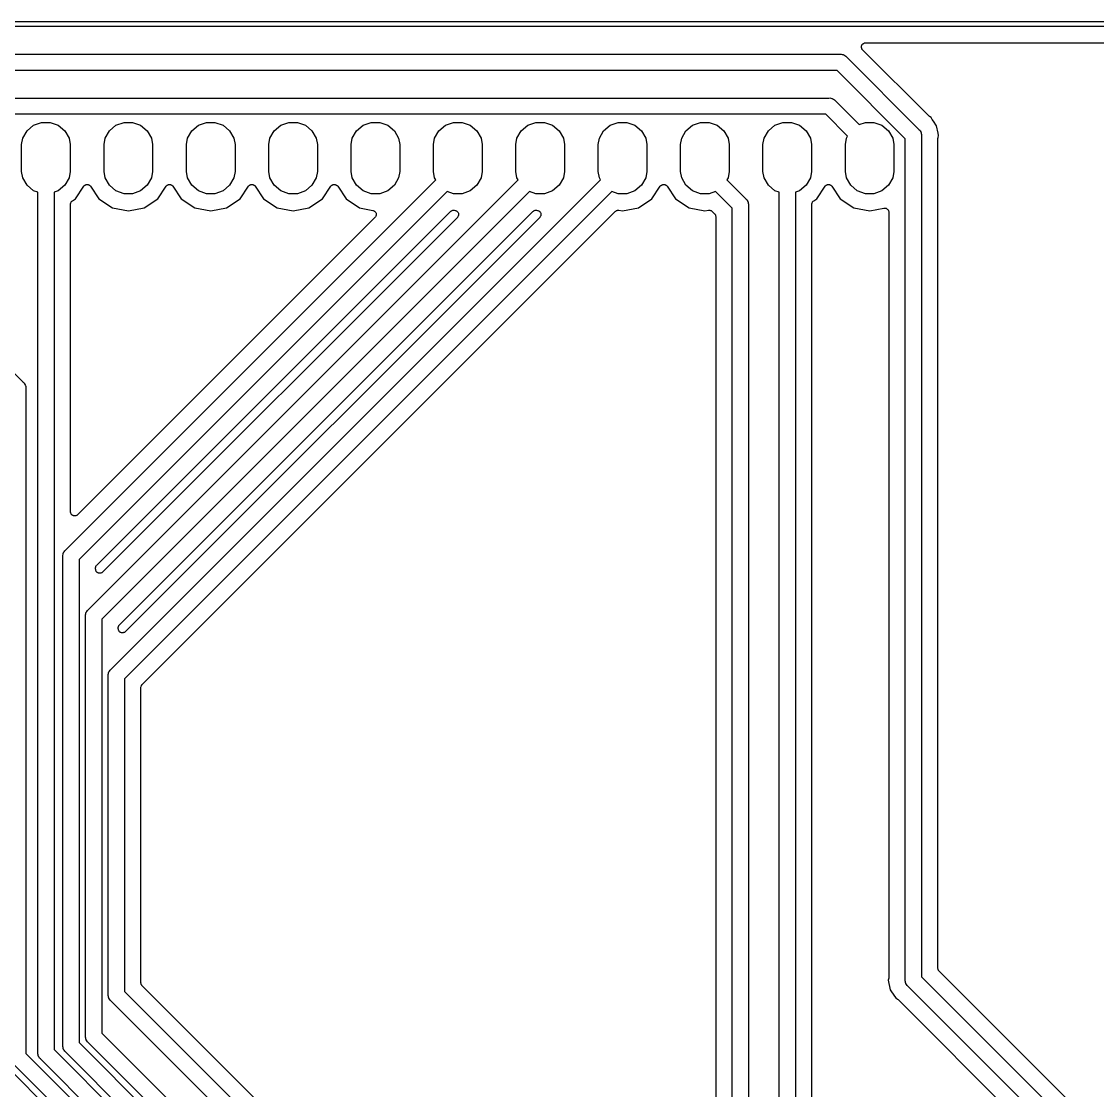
# Model space of a CAD drawing. Extents: x 92.1 to 192.1, y -135.1 to -45.9.
# Drawn here: x 114.99 to 148.17, y -78.9 to -45.92 of the extents above; entities that cross this region are included whole.
import ezdxf

# ---------------------------------------------------------------- set-up
doc = ezdxf.new("R2010")
doc.units = 0
doc.header["$MEASUREMENT"] = 0
doc.layers.add('BLACK', color=7, linetype='CONTINUOUS')

msp = doc.modelspace()

# ---------------------------------------------------------------- linework, layer by layer
at = {"layer": 'BLACK', "linetype": 'CONTINUOUS'}
for p, q in [((92.1934, -45.925), (191.801, -45.925)), ((191.725, -46.075), (92.275, -46.075)), ((140.893, -46.7211), (140.894, -46.7045)), ((140.894, -46.7265), (140.893, -46.7211)), ((140.894, -46.6879), (140.896, -46.6827)), ((140.894, -46.7045), (140.894, -46.6879)), ((140.894, -46.7321), (140.894, -46.7265)), ((140.9, -46.7476), (140.894, -46.7321)), ((140.896, -46.6771), (140.903, -46.6621)), ((140.896, -46.6827), (140.896, -46.6771)), ((140.904, -46.7637), (140.9, -46.7476)), ((140.903, -46.6621), (140.909, -46.6465)), ((140.907, -46.7682), (140.904, -46.7637)), ((140.909, -46.7735), (140.907, -46.7682)), ((140.909, -46.6465), (140.913, -46.6422)), ((140.92, -46.7862), (140.909, -46.7735)), ((140.913, -46.6422), (140.915, -46.6372)), ((140.915, -46.6372), (140.927, -46.6254)), ((140.927, -46.6254), (140.938, -46.6127)), ((140.938, -46.6127), (140.942, -46.6099)), ((140.942, -46.6099), (140.946, -46.606)), ((140.946, -46.606), (140.961, -46.599)), ((140.961, -46.599), (140.976, -46.5907)), ((140.976, -46.5907), (140.981, -46.5897)), ((140.981, -46.5897), (140.986, -46.5873)), ((140.986, -46.5873), (141.003, -46.5859)), ((141.003, -46.5859), (141.019, -46.583)), ((141.019, -46.583), (185.03, -46.583)), ((103.959, -46.9351), (140.232, -46.9351)), ((140.232, -46.9351), (140.265, -46.9322)), ((140.265, -46.9322), (140.297, -46.9408)), ((140.297, -46.9408), (140.329, -46.9465)), ((140.329, -46.9465), (140.339, -46.9521)), ((140.339, -46.9521), (140.35, -46.955)), ((140.35, -46.955), (140.377, -46.974)), ((140.377, -46.974), (140.406, -46.9906)), ((140.406, -46.9906), (140.427, -47.016)), ((140.427, -47.016), (142.663, -49.2519)), ((140.929, -46.7998), (140.92, -46.7862)), ((142.968, -48.8388), (140.929, -46.7998)), ((140.139, -47.4351), (104.052, -47.4351)), ((142.244, -49.54), (140.139, -47.4351)), ((114.467, -48.2851), (139.885, -48.2851)), ((139.885, -48.2851), (139.918, -48.2822)), ((139.918, -48.2822), (139.95, -48.2908)), ((139.95, -48.2908), (139.982, -48.2966)), ((139.982, -48.2966), (139.992, -48.3021)), ((139.992, -48.3021), (140.003, -48.305)), ((140.003, -48.305), (140.03, -48.3241)), ((140.03, -48.3241), (140.059, -48.3406)), ((140.059, -48.3406), (140.08, -48.366)), ((140.08, -48.366), (140.82, -49.1056)), ((139.792, -48.7851), (114.559, -48.7851)), ((115.365, -49.1256), (115.613, -49.0351)), ((115.613, -49.0351), (115.878, -49.0351)), ((115.878, -49.0351), (116.126, -49.1256)), ((117.905, -49.1256), (118.153, -49.0351)), ((118.153, -49.0351), (118.418, -49.0351)), ((118.418, -49.0351), (118.666, -49.1256)), ((120.445, -49.1256), (120.693, -49.0351)), ((120.693, -49.0351), (120.958, -49.0351)), ((120.958, -49.0351), (121.206, -49.1256)), ((122.985, -49.1256), (123.233, -49.0351)), ((123.233, -49.0351), (123.498, -49.0351)), ((123.498, -49.0351), (123.746, -49.1256)), ((125.525, -49.1256), (125.773, -49.0351)), ((125.773, -49.0351), (126.038, -49.0351)), ((126.038, -49.0351), (126.286, -49.1256)), ((128.065, -49.1256), (128.313, -49.0351)), ((128.313, -49.0351), (128.578, -49.0351)), ((128.578, -49.0351), (128.826, -49.1256)), ((130.605, -49.1256), (130.853, -49.0351)), ((130.853, -49.0351), (131.118, -49.0351)), ((131.118, -49.0351), (131.366, -49.1256)), ((133.145, -49.1256), (133.393, -49.0351)), ((133.393, -49.0351), (133.658, -49.0351)), ((133.658, -49.0351), (133.906, -49.1256)), ((135.685, -49.1256), (135.933, -49.0351)), ((135.933, -49.0351), (136.198, -49.0351)), ((136.198, -49.0351), (136.446, -49.1256)), ((138.225, -49.1256), (138.473, -49.0351)), ((138.473, -49.0351), (138.738, -49.0351)), ((138.738, -49.0351), (138.986, -49.1256)), ((140.467, -49.4602), (139.792, -48.7851)), ((140.82, -49.1056), (141.013, -49.0351)), ((141.013, -49.0351), (141.278, -49.0351)), ((141.278, -49.0351), (141.526, -49.1256)), ((142.979, -48.846), (142.968, -48.8388)), ((142.988, -48.8546), (142.979, -48.846)), ((143.04, -48.8899), (142.988, -48.8546)), ((143.076, -48.9428), (143.04, -48.8899)), ((143.115, -49.001), (143.076, -48.9428)), ((143.208, -49.1407), (143.115, -49.001)), ((143.115, -49.001), (143.115, -49.001)), ((115.03, -49.5246), (115.162, -49.2956)), ((115.162, -49.2956), (115.365, -49.1256)), ((116.126, -49.1256), (116.329, -49.2956)), ((116.329, -49.2956), (116.461, -49.5246)), ((117.57, -49.5246), (117.702, -49.2956)), ((117.702, -49.2956), (117.905, -49.1256)), ((118.666, -49.1256), (118.869, -49.2956)), ((118.869, -49.2956), (119.001, -49.5246)), ((120.11, -49.5246), (120.242, -49.2956)), ((120.242, -49.2956), (120.445, -49.1256)), ((121.206, -49.1256), (121.409, -49.2956)), ((121.409, -49.2956), (121.541, -49.5246)), ((122.65, -49.5246), (122.782, -49.2956)), ((122.782, -49.2956), (122.985, -49.1256)), ((123.746, -49.1256), (123.949, -49.2956)), ((123.949, -49.2956), (124.081, -49.5246)), ((125.19, -49.5246), (125.322, -49.2956)), ((125.322, -49.2956), (125.525, -49.1256)), ((126.286, -49.1256), (126.489, -49.2956)), ((126.489, -49.2956), (126.621, -49.5246)), ((127.73, -49.5246), (127.862, -49.2956)), ((127.862, -49.2956), (128.065, -49.1256)), ((128.826, -49.1256), (129.029, -49.2956)), ((129.029, -49.2956), (129.161, -49.5246)), ((130.27, -49.5246), (130.402, -49.2956)), ((130.402, -49.2956), (130.605, -49.1256)), ((131.366, -49.1256), (131.569, -49.2956)), ((131.569, -49.2956), (131.701, -49.5246)), ((132.81, -49.5246), (132.942, -49.2956)), ((132.942, -49.2956), (133.145, -49.1256)), ((133.906, -49.1256), (134.109, -49.2956)), ((134.109, -49.2956), (134.241, -49.5246)), ((135.35, -49.5246), (135.482, -49.2956)), ((135.482, -49.2956), (135.685, -49.1256)), ((136.446, -49.1256), (136.649, -49.2956)), ((136.649, -49.2956), (136.781, -49.5246)), ((137.89, -49.5246), (138.022, -49.2956)), ((138.022, -49.2956), (138.225, -49.1256)), ((138.986, -49.1256), (139.189, -49.2956)), ((139.189, -49.2956), (139.321, -49.5246)), ((141.526, -49.1256), (141.729, -49.2956)), ((141.729, -49.2956), (141.861, -49.5246)), ((142.663, -49.2519), (142.688, -49.2733)), ((142.688, -49.2733), (142.705, -49.302)), ((142.705, -49.302), (142.724, -49.3291)), ((142.724, -49.3291), (142.727, -49.3399)), ((142.727, -49.3399), (142.733, -49.3496)), ((142.733, -49.3496), (142.738, -49.3823)), ((142.738, -49.3823), (142.747, -49.4143)), ((142.747, -49.4143), (142.744, -49.4473)), ((143.254, -49.374), (143.208, -49.1407)), ((143.267, -49.4364), (143.254, -49.374)), ((143.254, -49.374), (143.254, -49.374)), ((143.254, -49.4988), (143.267, -49.4364)), ((114.996, -49.7195), (115.03, -49.5246)), ((114.996, -50.5507), (114.996, -49.7195)), ((116.461, -49.5246), (116.496, -49.7195)), ((116.496, -49.7195), (116.496, -50.5507)), ((117.536, -49.7195), (117.57, -49.5246)), ((117.536, -50.5507), (117.536, -49.7195)), ((119.001, -49.5246), (119.036, -49.7195)), ((119.036, -49.7195), (119.036, -50.5507)), ((120.076, -49.7195), (120.11, -49.5246)), ((120.076, -50.5507), (120.076, -49.7195)), ((121.541, -49.5246), (121.576, -49.7195)), ((121.576, -49.7195), (121.576, -50.5507)), ((122.616, -49.7195), (122.65, -49.5246)), ((122.616, -50.5507), (122.616, -49.7195)), ((124.081, -49.5246), (124.116, -49.7195)), ((124.116, -49.7195), (124.116, -50.5507)), ((125.156, -49.7195), (125.19, -49.5246)), ((125.156, -50.5507), (125.156, -49.7195)), ((126.621, -49.5246), (126.656, -49.7195)), ((126.656, -49.7195), (126.656, -50.5507)), ((127.696, -49.7195), (127.73, -49.5246)), ((127.696, -50.5507), (127.696, -49.7195)), ((129.161, -49.5246), (129.196, -49.7195)), ((129.196, -49.7195), (129.196, -50.5507)), ((130.236, -49.7195), (130.27, -49.5246)), ((130.236, -50.5507), (130.236, -49.7195)), ((131.701, -49.5246), (131.736, -49.7195)), ((131.736, -49.7195), (131.736, -50.5507)), ((132.776, -49.7195), (132.81, -49.5246)), ((132.776, -50.5507), (132.776, -49.7195)), ((134.241, -49.5246), (134.276, -49.7195)), ((134.276, -49.7195), (134.276, -50.5507)), ((135.316, -49.7195), (135.35, -49.5246)), ((135.316, -50.5507), (135.316, -49.7195)), ((136.781, -49.5246), (136.816, -49.7195)), ((136.816, -49.7195), (136.816, -50.5507)), ((137.856, -49.7195), (137.89, -49.5246)), ((137.856, -50.5507), (137.856, -49.7195)), ((139.321, -49.5246), (139.356, -49.7195)), ((139.356, -49.7195), (139.356, -50.5507)), ((140.396, -49.7195), (140.43, -49.5246)), ((140.396, -50.5507), (140.396, -49.7195)), ((140.43, -49.5246), (140.467, -49.4602)), ((141.861, -49.5246), (141.896, -49.7195)), ((141.896, -49.7195), (141.896, -50.5507)), ((142.244, -75.4831), (142.244, -49.54)), ((142.744, -49.4473), (142.744, -75.3904)), ((143.252, -49.5236), (143.254, -49.5113)), ((143.252, -75.1274), (143.252, -49.5236)), ((143.254, -49.5113), (143.254, -49.4988)), ((115.03, -50.7456), (114.996, -50.5507)), ((115.162, -50.9746), (115.03, -50.7456)), ((116.461, -50.7456), (116.329, -50.9746)), ((116.496, -50.5507), (116.461, -50.7456)), ((117.57, -50.7456), (117.536, -50.5507)), ((117.702, -50.9746), (117.57, -50.7456)), ((119.001, -50.7456), (118.869, -50.9746)), ((119.036, -50.5507), (119.001, -50.7456)), ((120.11, -50.7456), (120.076, -50.5507)), ((120.242, -50.9746), (120.11, -50.7456)), ((121.541, -50.7456), (121.409, -50.9746)), ((121.576, -50.5507), (121.541, -50.7456)), ((122.65, -50.7456), (122.616, -50.5507)), ((122.782, -50.9746), (122.65, -50.7456)), ((124.081, -50.7456), (123.949, -50.9746)), ((124.116, -50.5507), (124.081, -50.7456)), ((125.19, -50.7456), (125.156, -50.5507)), ((125.322, -50.9746), (125.19, -50.7456)), ((126.621, -50.7456), (126.489, -50.9746)), ((126.656, -50.5507), (126.621, -50.7456)), ((127.73, -50.7456), (127.696, -50.5507)), ((127.767, -50.81), (127.73, -50.7456)), ((129.161, -50.7456), (129.029, -50.9746)), ((129.196, -50.5507), (129.161, -50.7456)), ((130.27, -50.7456), (130.236, -50.5507)), ((130.307, -50.81), (130.27, -50.7456)), ((131.701, -50.7456), (131.569, -50.9746)), ((131.736, -50.5507), (131.701, -50.7456)), ((132.81, -50.7456), (132.776, -50.5507)), ((132.847, -50.81), (132.81, -50.7456)), ((134.241, -50.7456), (134.109, -50.9746)), ((134.276, -50.5507), (134.241, -50.7456)), ((135.35, -50.7456), (135.316, -50.5507)), ((135.482, -50.9746), (135.35, -50.7456)), ((136.781, -50.7456), (136.744, -50.81)), ((136.816, -50.5507), (136.781, -50.7456)), ((137.89, -50.7456), (137.856, -50.5507)), ((138.022, -50.9746), (137.89, -50.7456)), ((139.321, -50.7456), (139.189, -50.9746)), ((139.356, -50.5507), (139.321, -50.7456)), ((140.43, -50.7456), (140.396, -50.5507)), ((140.562, -50.9746), (140.43, -50.7456)), ((141.861, -50.7456), (141.729, -50.9746)), ((141.896, -50.5507), (141.861, -50.7456)), ((108.804, -50.81), (115.045, -57.051)), ((115.365, -51.1446), (115.162, -50.9746)), ((116.329, -50.9746), (116.126, -51.1446)), ((116.349, -62.2282), (127.767, -50.81)), ((116.653, -51.3921), (116.91, -51.0068)), ((116.91, -51.0068), (116.92, -50.9968)), ((116.92, -50.9968), (116.928, -50.9856)), ((116.928, -50.9856), (116.935, -50.981)), ((116.935, -50.981), (116.941, -50.9749)), ((116.941, -50.9749), (116.953, -50.9688)), ((116.953, -50.9688), (116.964, -50.9611)), ((116.964, -50.9611), (116.973, -50.9591)), ((116.973, -50.9591), (116.98, -50.9554)), ((116.98, -50.9554), (116.994, -50.9539)), ((116.994, -50.9539), (117.007, -50.9506)), ((117.007, -50.9506), (117.016, -50.9515)), ((117.016, -50.9515), (117.024, -50.9506)), ((117.024, -50.9506), (117.037, -50.9539)), ((117.037, -50.9539), (117.051, -50.9554)), ((117.049, -64.0682), (130.307, -50.81)), ((117.051, -50.9554), (117.059, -50.9591)), ((117.059, -50.9591), (117.067, -50.9611)), ((117.067, -50.9611), (117.078, -50.9688)), ((117.078, -50.9688), (117.091, -50.9749)), ((117.091, -50.9749), (117.096, -50.981)), ((117.096, -50.981), (117.103, -50.9856)), ((117.103, -50.9856), (117.112, -50.9968)), ((117.112, -50.9968), (117.121, -51.0068)), ((117.121, -51.0068), (117.379, -51.3921)), ((117.905, -51.1446), (117.702, -50.9746)), ((117.749, -65.9082), (132.847, -50.81)), ((118.869, -50.9746), (118.666, -51.1446)), ((119.193, -51.3921), (119.45, -51.0068)), ((119.45, -51.0068), (119.46, -50.9968)), ((119.46, -50.9968), (119.468, -50.9856)), ((119.468, -50.9856), (119.475, -50.981)), ((119.475, -50.981), (119.481, -50.9749)), ((119.481, -50.9749), (119.493, -50.9688)), ((119.493, -50.9688), (119.504, -50.9611)), ((119.504, -50.9611), (119.513, -50.9591)), ((119.513, -50.9591), (119.52, -50.9554)), ((119.52, -50.9554), (119.534, -50.9539)), ((119.534, -50.9539), (119.547, -50.9506)), ((119.547, -50.9506), (119.556, -50.9515)), ((119.556, -50.9515), (119.564, -50.9506)), ((119.564, -50.9506), (119.577, -50.9539)), ((119.577, -50.9539), (119.591, -50.9554)), ((119.591, -50.9554), (119.599, -50.9591)), ((119.599, -50.9591), (119.607, -50.9611)), ((119.607, -50.9611), (119.618, -50.9688)), ((119.618, -50.9688), (119.631, -50.9749)), ((119.631, -50.9749), (119.636, -50.981)), ((119.636, -50.981), (119.643, -50.9856)), ((119.643, -50.9856), (119.652, -50.9968)), ((119.652, -50.9968), (119.661, -51.0068)), ((119.661, -51.0068), (119.919, -51.3921)), ((120.445, -51.1446), (120.242, -50.9746)), ((121.409, -50.9746), (121.206, -51.1446)), ((121.733, -51.3921), (121.99, -51.0068)), ((121.99, -51.0068), (122, -50.9968)), ((122, -50.9968), (122.008, -50.9856)), ((122.008, -50.9856), (122.015, -50.981)), ((122.015, -50.981), (122.021, -50.9749)), ((122.021, -50.9749), (122.033, -50.9688)), ((122.033, -50.9688), (122.044, -50.9611)), ((122.044, -50.9611), (122.053, -50.9591)), ((122.053, -50.9591), (122.06, -50.9554)), ((122.06, -50.9554), (122.074, -50.9539)), ((122.074, -50.9539), (122.087, -50.9506)), ((122.087, -50.9506), (122.096, -50.9515)), ((122.096, -50.9515), (122.104, -50.9506)), ((122.104, -50.9506), (122.117, -50.9539)), ((122.117, -50.9539), (122.131, -50.9554)), ((122.131, -50.9554), (122.139, -50.9591)), ((122.139, -50.9591), (122.147, -50.9611)), ((122.147, -50.9611), (122.158, -50.9688)), ((122.158, -50.9688), (122.171, -50.9749)), ((122.171, -50.9749), (122.176, -50.981)), ((122.176, -50.981), (122.183, -50.9856)), ((122.183, -50.9856), (122.192, -50.9968)), ((122.192, -50.9968), (122.201, -51.0068)), ((122.201, -51.0068), (122.459, -51.3921)), ((122.985, -51.1446), (122.782, -50.9746)), ((123.949, -50.9746), (123.746, -51.1446)), ((124.273, -51.3921), (124.53, -51.0068)), ((124.53, -51.0068), (124.54, -50.9968)), ((124.54, -50.9968), (124.548, -50.9856)), ((124.548, -50.9856), (124.555, -50.981)), ((124.555, -50.981), (124.561, -50.9749)), ((124.561, -50.9749), (124.573, -50.9688)), ((124.573, -50.9688), (124.584, -50.9611)), ((124.584, -50.9611), (124.593, -50.9591)), ((124.593, -50.9591), (124.6, -50.9554)), ((124.6, -50.9554), (124.614, -50.9539)), ((124.614, -50.9539), (124.627, -50.9506)), ((124.627, -50.9506), (124.636, -50.9515)), ((124.636, -50.9515), (124.644, -50.9506)), ((124.644, -50.9506), (124.657, -50.9539)), ((124.657, -50.9539), (124.671, -50.9554)), ((124.671, -50.9554), (124.679, -50.9591)), ((124.679, -50.9591), (124.687, -50.9611)), ((124.687, -50.9611), (124.698, -50.9688)), ((124.698, -50.9688), (124.711, -50.9749)), ((124.711, -50.9749), (124.716, -50.981)), ((124.716, -50.981), (124.723, -50.9856)), ((124.723, -50.9856), (124.732, -50.9968)), ((124.732, -50.9968), (124.741, -51.0068)), ((124.741, -51.0068), (124.999, -51.3921)), ((125.525, -51.1446), (125.322, -50.9746)), ((126.489, -50.9746), (126.286, -51.1446)), ((129.029, -50.9746), (128.826, -51.1446)), ((131.569, -50.9746), (131.366, -51.1446)), ((134.109, -50.9746), (133.906, -51.1446)), ((134.433, -51.3921), (134.69, -51.0068)), ((134.69, -51.0068), (134.7, -50.9968)), ((134.7, -50.9968), (134.708, -50.9856)), ((134.708, -50.9856), (134.715, -50.981)), ((134.715, -50.981), (134.721, -50.9749)), ((134.721, -50.9749), (134.733, -50.9688)), ((134.733, -50.9688), (134.744, -50.9611)), ((134.744, -50.9611), (134.753, -50.9591)), ((134.753, -50.9591), (134.76, -50.9554)), ((134.76, -50.9554), (134.774, -50.9539)), ((134.774, -50.9539), (134.787, -50.9506)), ((134.787, -50.9506), (134.796, -50.9515)), ((134.796, -50.9515), (134.804, -50.9506)), ((134.804, -50.9506), (134.817, -50.9539)), ((134.817, -50.9539), (134.831, -50.9554)), ((134.831, -50.9554), (134.839, -50.9591)), ((134.839, -50.9591), (134.847, -50.9611)), ((134.847, -50.9611), (134.858, -50.9688)), ((134.858, -50.9688), (134.871, -50.9749)), ((134.871, -50.9749), (134.876, -50.981)), ((134.876, -50.981), (134.883, -50.9856)), ((134.883, -50.9856), (134.892, -50.9968)), ((134.892, -50.9968), (134.901, -51.0068)), ((134.901, -51.0068), (135.159, -51.3921)), ((135.685, -51.1446), (135.482, -50.9746)), ((136.744, -50.81), (137.329, -51.395)), ((138.225, -51.1446), (138.022, -50.9746)), ((139.189, -50.9746), (138.986, -51.1446)), ((139.513, -51.3921), (139.77, -51.0068)), ((139.77, -51.0068), (139.78, -50.9968)), ((139.78, -50.9968), (139.788, -50.9856)), ((139.788, -50.9856), (139.795, -50.981)), ((139.795, -50.981), (139.801, -50.9749)), ((139.801, -50.9749), (139.813, -50.9688)), ((139.813, -50.9688), (139.824, -50.9611)), ((139.824, -50.9611), (139.833, -50.9591)), ((139.833, -50.9591), (139.84, -50.9554)), ((139.84, -50.9554), (139.854, -50.9539)), ((139.854, -50.9539), (139.867, -50.9506)), ((139.867, -50.9506), (139.876, -50.9515)), ((139.876, -50.9515), (139.884, -50.9506)), ((139.884, -50.9506), (139.897, -50.9539)), ((139.897, -50.9539), (139.911, -50.9554)), ((139.911, -50.9554), (139.919, -50.9591)), ((139.919, -50.9591), (139.927, -50.9611)), ((139.927, -50.9611), (139.938, -50.9688)), ((139.938, -50.9688), (139.951, -50.9749)), ((139.951, -50.9749), (139.956, -50.981)), ((139.956, -50.981), (139.963, -50.9856)), ((139.963, -50.9856), (139.972, -50.9968)), ((139.972, -50.9968), (139.981, -51.0068)), ((139.981, -51.0068), (140.239, -51.3921)), ((140.765, -51.1446), (140.562, -50.9746)), ((141.729, -50.9746), (141.526, -51.1446)), ((115.496, -51.1922), (115.365, -51.1446)), ((115.496, -77.7286), (115.496, -51.1922)), ((116.126, -51.1446), (115.996, -51.1922)), ((115.996, -51.1922), (115.996, -77.636)), ((116.56, -51.4539), (116.653, -51.3921)), ((128.12, -51.1646), (116.768, -62.5163)), ((117.379, -51.3921), (117.795, -51.6701)), ((130.66, -51.1646), (117.468, -64.3563)), ((118.153, -51.2351), (117.905, -51.1446)), ((118.418, -51.2351), (118.153, -51.2351)), ((133.2, -51.1646), (118.168, -66.1963)), ((118.666, -51.1446), (118.418, -51.2351)), ((118.776, -51.6701), (119.193, -51.3921)), ((119.919, -51.3921), (120.335, -51.6701)), ((120.693, -51.2351), (120.445, -51.1446)), ((120.958, -51.2351), (120.693, -51.2351)), ((121.206, -51.1446), (120.958, -51.2351)), ((121.316, -51.6701), (121.733, -51.3921)), ((122.459, -51.3921), (122.875, -51.6701)), ((123.233, -51.2351), (122.985, -51.1446)), ((123.498, -51.2351), (123.233, -51.2351)), ((123.746, -51.1446), (123.498, -51.2351)), ((123.856, -51.6701), (124.273, -51.3921)), ((124.999, -51.3921), (125.415, -51.6701)), ((125.773, -51.2351), (125.525, -51.1446)), ((126.038, -51.2351), (125.773, -51.2351)), ((126.286, -51.1446), (126.038, -51.2351)), ((128.313, -51.2351), (128.12, -51.1646)), ((128.578, -51.2351), (128.313, -51.2351)), ((128.826, -51.1446), (128.578, -51.2351)), ((130.853, -51.2351), (130.66, -51.1646)), ((131.118, -51.2351), (130.853, -51.2351)), ((131.366, -51.1446), (131.118, -51.2351)), ((133.393, -51.2351), (133.2, -51.1646)), ((133.658, -51.2351), (133.393, -51.2351)), ((133.906, -51.1446), (133.658, -51.2351)), ((134.016, -51.6701), (134.433, -51.3921)), ((135.159, -51.3921), (135.575, -51.6701)), ((135.933, -51.2351), (135.685, -51.1446)), ((136.198, -51.2351), (135.933, -51.2351)), ((136.392, -51.1646), (136.198, -51.2351)), ((136.91, -51.6831), (136.392, -51.1646)), ((137.329, -51.395), (137.354, -51.4163)), ((137.354, -51.4163), (137.371, -51.445)), ((138.356, -51.1922), (138.225, -51.1446)), ((138.356, -88.3535), (138.356, -51.1922)), ((138.986, -51.1446), (138.856, -51.1922)), ((138.856, -51.1922), (138.856, -88.2608)), ((139.42, -51.4539), (139.513, -51.3921)), ((140.239, -51.3921), (140.655, -51.6701)), ((141.013, -51.2351), (140.765, -51.1446)), ((141.278, -51.2351), (141.013, -51.2351)), ((141.526, -51.1446), (141.278, -51.2351)), ((116.504, -51.5595), (116.507, -51.5418)), ((116.504, -61.0485), (116.504, -51.5595)), ((116.507, -51.5418), (116.509, -51.5239)), ((116.509, -51.5239), (116.511, -51.5202)), ((116.511, -51.5161), (116.52, -51.5005)), ((116.511, -51.5202), (116.511, -51.5161)), ((116.52, -51.5005), (116.528, -51.4844)), ((116.528, -51.4844), (116.531, -51.4815)), ((116.531, -51.4815), (116.533, -51.4779)), ((116.533, -51.4779), (116.547, -51.4663)), ((116.547, -51.4663), (116.56, -51.4539)), ((117.795, -51.6701), (118.286, -51.7677)), ((118.286, -51.7677), (118.776, -51.6701)), ((120.335, -51.6701), (120.826, -51.7677)), ((120.826, -51.7677), (121.316, -51.6701)), ((122.875, -51.6701), (123.366, -51.7677)), ((123.366, -51.7677), (123.856, -51.6701)), ((125.415, -51.6701), (125.827, -51.7521)), ((125.827, -51.7521), (125.831, -51.7537)), ((125.831, -51.7537), (125.835, -51.754)), ((125.835, -51.754), (125.852, -51.7616)), ((128.237, -51.7705), (128.251, -51.7592)), ((128.251, -51.7592), (128.255, -51.7579)), ((128.255, -51.7579), (128.258, -51.7555)), ((128.258, -51.7555), (128.275, -51.7508)), ((128.275, -51.7508), (128.292, -51.7451)), ((128.292, -51.7451), (128.297, -51.7452)), ((128.297, -51.7452), (128.301, -51.7441)), ((128.301, -51.7441), (128.319, -51.7456)), ((128.319, -51.7456), (128.336, -51.746)), ((128.336, -51.746), (128.367, -51.7522)), ((128.367, -51.7522), (128.371, -51.7537)), ((128.371, -51.7537), (128.375, -51.754)), ((128.375, -51.754), (128.392, -51.7616)), ((130.777, -51.7705), (130.791, -51.7592)), ((130.791, -51.7592), (130.795, -51.7579)), ((130.795, -51.7579), (130.798, -51.7555)), ((130.798, -51.7555), (130.815, -51.7508)), ((130.815, -51.7508), (130.832, -51.7451)), ((130.832, -51.7451), (130.837, -51.7452)), ((130.837, -51.7452), (130.841, -51.7441)), ((130.841, -51.7441), (130.859, -51.7456)), ((130.859, -51.7456), (130.876, -51.746)), ((130.876, -51.746), (130.907, -51.7522)), ((130.907, -51.7522), (130.911, -51.7537)), ((130.911, -51.7537), (130.915, -51.754)), ((130.915, -51.754), (130.932, -51.7616)), ((133.331, -51.7593), (133.335, -51.7579)), ((133.335, -51.7579), (133.338, -51.7555)), ((133.338, -51.7555), (133.355, -51.7508)), ((133.355, -51.7508), (133.372, -51.7451)), ((133.372, -51.7451), (133.377, -51.7452)), ((133.377, -51.7452), (133.381, -51.7441)), ((133.381, -51.7441), (133.399, -51.7456)), ((133.399, -51.7456), (133.416, -51.746)), ((133.416, -51.746), (133.526, -51.7677)), ((133.526, -51.7677), (134.016, -51.6701)), ((135.575, -51.6701), (136.066, -51.7677)), ((136.066, -51.7677), (136.175, -51.746)), ((136.175, -51.746), (136.193, -51.7456)), ((136.193, -51.7456), (136.211, -51.7441)), ((136.211, -51.7441), (136.215, -51.7452)), ((136.215, -51.7452), (136.219, -51.7451)), ((136.219, -51.7451), (136.236, -51.7508)), ((136.236, -51.7508), (136.253, -51.7555)), ((136.253, -51.7555), (136.257, -51.7579)), ((136.257, -51.7579), (136.261, -51.7593)), ((136.91, -90.4131), (136.91, -51.6831)), ((137.371, -51.445), (137.39, -51.4722)), ((137.39, -51.4722), (137.393, -51.483)), ((137.393, -51.483), (137.399, -51.4927)), ((137.399, -51.4927), (137.404, -51.5253)), ((137.404, -51.5253), (137.413, -51.5574)), ((137.413, -51.5574), (137.41, -51.5904)), ((137.41, -51.5904), (137.41, -90.3204)), ((139.364, -51.5595), (139.367, -51.5418)), ((139.364, -87.9978), (139.364, -51.5595)), ((139.367, -51.5418), (139.369, -51.5239)), ((139.369, -51.5239), (139.371, -51.5202)), ((139.371, -51.5161), (139.38, -51.5005)), ((139.371, -51.5202), (139.371, -51.5161)), ((139.38, -51.5005), (139.388, -51.4844)), ((139.388, -51.4844), (139.391, -51.4815)), ((139.391, -51.4815), (139.393, -51.4779)), ((139.393, -51.4779), (139.407, -51.4663)), ((139.407, -51.4663), (139.42, -51.4539)), ((140.655, -51.6701), (141.146, -51.7677)), ((141.146, -51.7677), (141.584, -51.6805)), ((141.584, -51.6805), (141.586, -51.6805)), ((141.586, -51.6805), (141.587, -51.68)), ((141.587, -51.68), (141.608, -51.68)), ((141.608, -51.68), (141.628, -51.6795)), ((141.628, -51.6795), (141.63, -51.68)), ((141.63, -51.68), (141.631, -51.68)), ((141.631, -51.68), (141.65, -51.6871)), ((141.65, -51.6871), (141.67, -51.6937)), ((141.67, -51.6937), (141.671, -51.6946)), ((141.671, -51.6946), (141.672, -51.6951)), ((141.672, -51.6951), (141.688, -51.7084)), ((141.688, -51.7084), (141.704, -51.7213)), ((141.704, -51.7213), (141.705, -51.7225)), ((141.705, -51.7225), (141.706, -51.7234)), ((141.706, -51.7234), (141.717, -51.7413)), ((141.717, -51.7413), (141.727, -51.759)), ((141.727, -51.759), (141.728, -51.7604)), ((125.892, -51.9665), (116.72, -61.1383)), ((117.313, -62.6895), (128.222, -51.7808)), ((128.432, -51.9665), (117.493, -62.906)), ((118.013, -64.5295), (130.762, -51.7808)), ((130.972, -51.9665), (118.193, -64.7459)), ((118.713, -66.3695), (133.302, -51.7808)), ((125.852, -51.7616), (125.868, -51.7681)), ((125.868, -51.7681), (125.871, -51.7709)), ((125.871, -51.7709), (125.875, -51.7727)), ((125.875, -51.7727), (125.888, -51.7854)), ((125.888, -51.7854), (125.901, -51.7972)), ((125.895, -51.9631), (125.892, -51.9665)), ((125.898, -51.9604), (125.895, -51.9631)), ((125.907, -51.9451), (125.898, -51.9604)), ((125.901, -51.7972), (125.903, -51.8009)), ((125.903, -51.8009), (125.906, -51.8039)), ((125.906, -51.8039), (125.914, -51.8201)), ((125.918, -51.9304), (125.907, -51.9451)), ((125.914, -51.8201), (125.923, -51.8359)), ((125.919, -51.9263), (125.918, -51.9304)), ((125.921, -51.9227), (125.919, -51.9263)), ((125.924, -51.9051), (125.921, -51.9227)), ((125.923, -51.8359), (125.923, -51.84)), ((125.923, -51.84), (125.925, -51.8438)), ((125.929, -51.8878), (125.924, -51.9051)), ((125.925, -51.8438), (125.927, -51.8617)), ((125.927, -51.8617), (125.929, -51.8795)), ((125.929, -51.8795), (125.929, -51.8836)), ((125.929, -51.8836), (125.929, -51.8878)), ((128.222, -51.7808), (128.237, -51.7705)), ((128.392, -51.7616), (128.408, -51.7681)), ((128.408, -51.7681), (128.411, -51.7709)), ((128.411, -51.7709), (128.415, -51.7727)), ((128.415, -51.7727), (128.428, -51.7854)), ((128.428, -51.7854), (128.441, -51.7972)), ((128.435, -51.9631), (128.432, -51.9665)), ((128.438, -51.9604), (128.435, -51.9631)), ((128.447, -51.9451), (128.438, -51.9604)), ((128.441, -51.7972), (128.443, -51.8009)), ((128.443, -51.8009), (128.446, -51.8039)), ((128.446, -51.8039), (128.454, -51.8201)), ((128.458, -51.9304), (128.447, -51.9451)), ((128.454, -51.8201), (128.463, -51.8359)), ((128.459, -51.9263), (128.458, -51.9304)), ((128.461, -51.9227), (128.459, -51.9263)), ((128.464, -51.9051), (128.461, -51.9227)), ((128.463, -51.8359), (128.463, -51.84)), ((128.463, -51.84), (128.465, -51.8438)), ((128.469, -51.8878), (128.464, -51.9051)), ((128.465, -51.8438), (128.467, -51.8617)), ((128.467, -51.8617), (128.469, -51.8795)), ((128.469, -51.8795), (128.469, -51.8836)), ((128.469, -51.8836), (128.469, -51.8878)), ((130.762, -51.7808), (130.777, -51.7705)), ((130.932, -51.7616), (130.948, -51.7681)), ((130.948, -51.7681), (130.951, -51.7709)), ((130.951, -51.7709), (130.955, -51.7727)), ((130.955, -51.7727), (130.968, -51.7854)), ((130.968, -51.7854), (130.981, -51.7972)), ((130.975, -51.9631), (130.972, -51.9665)), ((130.978, -51.9604), (130.975, -51.9631)), ((130.987, -51.9451), (130.978, -51.9604)), ((130.981, -51.7972), (130.983, -51.8009)), ((130.983, -51.8009), (130.986, -51.8039)), ((130.986, -51.8039), (130.994, -51.8201)), ((130.998, -51.9304), (130.987, -51.9451)), ((130.994, -51.8201), (131.003, -51.8359)), ((130.999, -51.9263), (130.998, -51.9304)), ((131.001, -51.9227), (130.999, -51.9263)), ((131.004, -51.9051), (131.001, -51.9227)), ((131.003, -51.8359), (131.003, -51.84)), ((131.003, -51.84), (131.005, -51.8438)), ((131.009, -51.8878), (131.004, -51.9051)), ((131.005, -51.8438), (131.007, -51.8617)), ((131.007, -51.8617), (131.009, -51.8795)), ((131.009, -51.8795), (131.009, -51.8836)), ((131.009, -51.8836), (131.009, -51.8878)), ((133.302, -51.7808), (133.317, -51.7705)), ((133.317, -51.7705), (133.331, -51.7593)), ((136.261, -51.7593), (136.275, -51.7705)), ((136.275, -51.7705), (136.289, -51.7808)), ((136.289, -51.7808), (136.365, -51.8563)), ((136.365, -51.8563), (136.368, -51.8609)), ((136.368, -51.8609), (136.372, -51.8644)), ((136.372, -51.8644), (136.381, -51.8788)), ((136.381, -51.8788), (136.39, -51.8924)), ((136.39, -51.8924), (136.392, -51.8978)), ((136.392, -51.8978), (136.394, -51.9026)), ((136.394, -51.9026), (136.397, -51.919)), ((136.397, -51.919), (136.402, -51.935)), ((136.402, -51.935), (136.401, -51.9406)), ((136.401, -51.9406), (136.402, -51.9461)), ((136.402, -51.9461), (136.402, -90.3368)), ((141.728, -51.7604), (141.728, -51.7616)), ((141.728, -51.7616), (141.732, -51.7819)), ((141.732, -51.7819), (141.736, -51.8023)), ((141.736, -51.8023), (141.736, -51.8037)), ((141.736, -51.8037), (141.736, -51.8051)), ((141.736, -51.8051), (141.736, -75.4068)), ((115.045, -57.051), (115.07, -57.0724)), ((115.07, -57.0724), (115.087, -57.1011)), ((115.087, -57.1011), (115.106, -57.1282)), ((115.106, -57.1282), (115.109, -57.139)), ((115.109, -57.139), (115.115, -57.1487)), ((115.115, -57.1487), (115.12, -57.1814)), ((115.12, -57.1814), (115.129, -57.2134)), ((115.129, -57.2134), (115.126, -57.2464)), ((115.126, -57.2464), (115.126, -77.7564)), ((116.506, -61.0649), (116.504, -61.0485)), ((116.508, -61.0814), (116.506, -61.0649)), ((116.51, -61.0865), (116.508, -61.0814)), ((116.511, -61.092), (116.51, -61.0865)), ((116.52, -61.1063), (116.511, -61.092)), ((116.527, -61.1214), (116.52, -61.1063)), ((116.531, -61.1253), (116.527, -61.1214)), ((116.533, -61.1302), (116.531, -61.1253)), ((116.546, -61.1408), (116.533, -61.1302)), ((116.558, -61.1526), (116.546, -61.1408)), ((116.563, -61.1549), (116.558, -61.1526)), ((116.567, -61.1585), (116.563, -61.1549)), ((116.583, -61.1642), (116.567, -61.1585)), ((116.598, -61.1712), (116.583, -61.1642)), ((116.603, -61.1717), (116.598, -61.1712)), ((116.609, -61.1736), (116.603, -61.1717)), ((116.625, -61.1736), (116.609, -61.1736)), ((116.642, -61.175), (116.625, -61.1736)), ((116.647, -61.1736), (116.642, -61.175)), ((116.653, -61.1736), (116.647, -61.1736)), ((116.668, -61.1679), (116.653, -61.1736)), ((116.684, -61.1636), (116.668, -61.1679)), ((116.689, -61.1604), (116.684, -61.1636)), ((116.694, -61.1585), (116.689, -61.1604)), ((116.707, -61.1478), (116.694, -61.1585)), ((116.72, -61.1383), (116.707, -61.1478)), ((116.265, -62.3906), (116.274, -62.3586)), ((116.274, -62.3586), (116.279, -62.3259)), ((116.279, -62.3259), (116.285, -62.3162)), ((116.285, -62.3162), (116.288, -62.3055)), ((116.288, -62.3055), (116.307, -62.2783)), ((116.307, -62.2783), (116.324, -62.2496)), ((116.324, -62.2496), (116.349, -62.2282)), ((116.268, -62.4236), (116.265, -62.3906)), ((116.268, -77.511), (116.268, -62.4236)), ((116.768, -62.5163), (116.768, -77.4184)), ((117.297, -62.7121), (117.306, -62.6977)), ((117.306, -62.6977), (117.31, -62.6941)), ((117.31, -62.6941), (117.313, -62.6895)), ((117.276, -62.7682), (117.281, -62.7522)), ((117.277, -62.7738), (117.276, -62.7682)), ((117.276, -62.7793), (117.277, -62.7738)), ((117.276, -62.8162), (117.276, -62.7793)), ((117.279, -62.8325), (117.276, -62.8162)), ((117.28, -62.849), (117.279, -62.8325)), ((117.283, -62.8541), (117.28, -62.849)), ((117.281, -62.7522), (117.284, -62.7359)), ((117.284, -62.8596), (117.283, -62.8541)), ((117.284, -62.7359), (117.286, -62.731)), ((117.292, -62.874), (117.284, -62.8596)), ((117.286, -62.731), (117.288, -62.7256)), ((117.288, -62.7256), (117.297, -62.7121)), ((117.299, -62.889), (117.292, -62.874)), ((117.303, -62.893), (117.299, -62.889)), ((117.306, -62.8978), (117.303, -62.893)), ((117.318, -62.9085), (117.306, -62.8978)), ((117.33, -62.9202), (117.318, -62.9085)), ((117.335, -62.9226), (117.33, -62.9202)), ((117.339, -62.9261), (117.335, -62.9226)), ((117.355, -62.9318), (117.339, -62.9261)), ((117.37, -62.9388), (117.355, -62.9318)), ((117.376, -62.9393), (117.37, -62.9388)), ((117.381, -62.9412), (117.376, -62.9393)), ((117.398, -62.9412), (117.381, -62.9412)), ((117.414, -62.9427), (117.398, -62.9412)), ((117.419, -62.9412), (117.414, -62.9427)), ((117.425, -62.9412), (117.419, -62.9412)), ((117.441, -62.9356), (117.425, -62.9412)), ((117.457, -62.9313), (117.441, -62.9356)), ((117.461, -62.9281), (117.457, -62.9313)), ((117.466, -62.9261), (117.461, -62.9281)), ((117.479, -62.9155), (117.466, -62.9261)), ((117.493, -62.906), (117.479, -62.9155)), ((116.965, -64.2306), (116.974, -64.1986)), ((116.968, -64.2636), (116.965, -64.2306)), ((116.968, -77.2211), (116.968, -64.2636)), ((116.974, -64.1986), (116.979, -64.1659)), ((116.979, -64.1659), (116.985, -64.1562)), ((116.985, -64.1562), (116.988, -64.1454)), ((116.988, -64.1454), (117.007, -64.1183)), ((117.007, -64.1183), (117.024, -64.0895)), ((117.024, -64.0895), (117.049, -64.0682)), ((117.468, -64.3563), (117.468, -77.1284)), ((117.976, -64.6082), (117.981, -64.5922)), ((117.977, -64.6138), (117.976, -64.6082)), ((117.976, -64.6193), (117.977, -64.6138)), ((117.976, -64.6561), (117.976, -64.6193)), ((117.979, -64.6725), (117.976, -64.6561)), ((117.98, -64.689), (117.979, -64.6725)), ((117.983, -64.6941), (117.98, -64.689)), ((117.981, -64.5922), (117.984, -64.5759)), ((117.984, -64.6996), (117.983, -64.6941)), ((117.984, -64.5759), (117.986, -64.571)), ((117.986, -64.571), (117.988, -64.5656)), ((117.988, -64.5656), (117.997, -64.552)), ((117.997, -64.552), (118.006, -64.5377)), ((118.006, -64.5377), (118.01, -64.5341)), ((118.01, -64.5341), (118.013, -64.5295)), ((117.992, -64.714), (117.984, -64.6996)), ((117.999, -64.729), (117.992, -64.714)), ((118.003, -64.7329), (117.999, -64.729)), ((118.006, -64.7378), (118.003, -64.7329)), ((118.018, -64.7484), (118.006, -64.7378)), ((118.03, -64.7602), (118.018, -64.7484)), ((118.035, -64.7625), (118.03, -64.7602)), ((118.039, -64.7661), (118.035, -64.7625)), ((118.055, -64.7718), (118.039, -64.7661)), ((118.07, -64.7788), (118.055, -64.7718)), ((118.076, -64.7793), (118.07, -64.7788)), ((118.081, -64.7812), (118.076, -64.7793)), ((118.098, -64.7812), (118.081, -64.7812)), ((118.114, -64.7827), (118.098, -64.7812)), ((118.119, -64.7812), (118.114, -64.7827)), ((118.125, -64.7812), (118.119, -64.7812)), ((118.141, -64.7755), (118.125, -64.7812)), ((118.157, -64.7712), (118.141, -64.7755)), ((118.161, -64.768), (118.157, -64.7712)), ((118.166, -64.7661), (118.161, -64.768)), ((118.179, -64.7555), (118.166, -64.7661)), ((118.193, -64.7459), (118.179, -64.7555)), ((117.674, -66.0386), (117.679, -66.0059)), ((117.679, -66.0059), (117.685, -65.9962)), ((117.685, -65.9962), (117.688, -65.9854)), ((117.688, -65.9854), (117.707, -65.9583)), ((117.707, -65.9583), (117.724, -65.9295)), ((117.724, -65.9295), (117.749, -65.9082)), ((117.665, -66.0706), (117.674, -66.0386)), ((117.668, -66.1036), (117.665, -66.0706)), ((117.668, -75.9359), (117.668, -66.1036)), ((118.168, -66.1963), (118.168, -75.8432)), ((118.676, -66.4482), (118.681, -66.4322)), ((118.677, -66.4538), (118.676, -66.4482)), ((118.676, -66.4593), (118.677, -66.4538)), ((118.676, -75.5802), (118.676, -66.4593)), ((118.681, -66.4322), (118.684, -66.4159)), ((118.684, -66.4159), (118.686, -66.411)), ((118.686, -66.411), (118.688, -66.4056)), ((118.688, -66.4056), (118.697, -66.392)), ((118.697, -66.392), (118.706, -66.3777)), ((118.706, -66.3777), (118.71, -66.3741)), ((118.71, -66.3741), (118.713, -66.3695)), ((143.253, -75.1329), (143.252, -75.1274)), ((143.252, -75.1385), (143.253, -75.1329)), ((143.257, -75.1545), (143.252, -75.1385)), ((143.26, -75.1709), (143.257, -75.1545)), ((143.262, -75.1757), (143.26, -75.1709)), ((143.264, -75.1811), (143.262, -75.1757)), ((143.273, -75.1947), (143.264, -75.1811)), ((143.282, -75.2091), (143.273, -75.1947)), ((143.286, -75.2126), (143.282, -75.2091)), ((143.289, -75.2172), (143.286, -75.2126)), ((171.701, -103.629), (143.289, -75.2172)), ((118.677, -75.5857), (118.676, -75.5802)), ((118.676, -75.5913), (118.677, -75.5857)), ((118.681, -75.6073), (118.676, -75.5913)), ((118.684, -75.6236), (118.681, -75.6073)), ((118.686, -75.6285), (118.684, -75.6236)), ((118.688, -75.6339), (118.686, -75.6285)), ((118.697, -75.6475), (118.688, -75.6339)), ((118.706, -75.6618), (118.697, -75.6475)), ((141.734, -75.4316), (141.721, -75.494)), ((141.721, -75.494), (141.78, -75.7898)), ((141.736, -75.4068), (141.734, -75.4191)), ((141.734, -75.4191), (141.734, -75.4316)), ((142.241, -75.5161), (142.244, -75.4831)), ((142.25, -75.5482), (142.241, -75.5161)), ((142.255, -75.5808), (142.25, -75.5482)), ((142.261, -75.5905), (142.255, -75.5808)), ((142.264, -75.6013), (142.261, -75.5905)), ((142.283, -75.6285), (142.264, -75.6013)), ((142.3, -75.6572), (142.283, -75.6285)), ((142.744, -75.3904), (171.396, -104.042)), ((117.665, -75.9689), (117.668, -75.9359)), ((117.674, -76.001), (117.665, -75.9689)), ((118.168, -75.8432), (151.116, -108.791)), ((118.71, -75.6654), (118.706, -75.6618)), ((118.713, -75.67), (118.71, -75.6654)), ((145.578, -102.535), (118.713, -75.67)), ((141.78, -75.7898), (141.912, -75.9876)), ((142.325, -75.6785), (142.3, -75.6572)), ((170.977, -104.33), (142.325, -75.6785)), ((117.679, -76.0336), (117.674, -76.001)), ((117.685, -76.0433), (117.679, -76.0336)), ((117.688, -76.0541), (117.685, -76.0433)), ((117.707, -76.0812), (117.688, -76.0541)), ((117.724, -76.11), (117.707, -76.0812)), ((117.749, -76.1313), (117.724, -76.11)), ((150.697, -109.079), (117.749, -76.1313)), ((141.912, -75.9876), (141.912, -75.9876)), ((141.912, -75.9876), (141.948, -76.0405)), ((141.948, -76.0405), (142, -76.0758)), ((142, -76.0758), (142.009, -76.0845)), ((142.009, -76.0845), (142.02, -76.0916)), ((142.02, -76.0916), (170.432, -104.504)), ((116.965, -77.2541), (116.968, -77.2211)), ((116.974, -77.2861), (116.965, -77.2541)), ((116.979, -77.3188), (116.974, -77.2861)), ((117.468, -77.1284), (150.416, -110.076)), ((115.996, -77.636), (147.267, -108.907)), ((116.265, -77.5441), (116.268, -77.511)), ((116.274, -77.5761), (116.265, -77.5441)), ((116.279, -77.6088), (116.274, -77.5761)), ((116.285, -77.6184), (116.279, -77.6088)), ((116.288, -77.6292), (116.285, -77.6184)), ((116.307, -77.6564), (116.288, -77.6292)), ((116.768, -77.4184), (147.967, -108.617)), ((116.985, -77.3285), (116.979, -77.3188)), ((116.988, -77.3393), (116.985, -77.3285)), ((117.007, -77.3664), (116.988, -77.3393)), ((117.024, -77.3952), (117.007, -77.3664)), ((117.049, -77.4165), (117.024, -77.3952)), ((149.997, -110.364), (117.049, -77.4165)), ((115.126, -77.7564), (142.765, -105.395)), ((115.493, -77.7617), (115.496, -77.7286)), ((115.501, -77.7937), (115.493, -77.7617)), ((115.507, -77.8264), (115.501, -77.7937)), ((115.513, -77.836), (115.507, -77.8264)), ((115.516, -77.8468), (115.513, -77.836)), ((115.535, -77.874), (115.516, -77.8468)), ((115.551, -77.9027), (115.535, -77.874)), ((115.577, -77.924), (115.551, -77.9027)), ((146.848, -109.195), (115.577, -77.924)), ((116.324, -77.6851), (116.307, -77.6564)), ((116.349, -77.7064), (116.324, -77.6851)), ((147.548, -108.906), (116.349, -77.7064)), ((114.426, -78.0463), (141.415, -105.035)), ((142.346, -105.683), (114.707, -78.0444))]:
    msp.add_line(p, q, dxfattribs=at)

doc.saveas('drawing.dxf')
